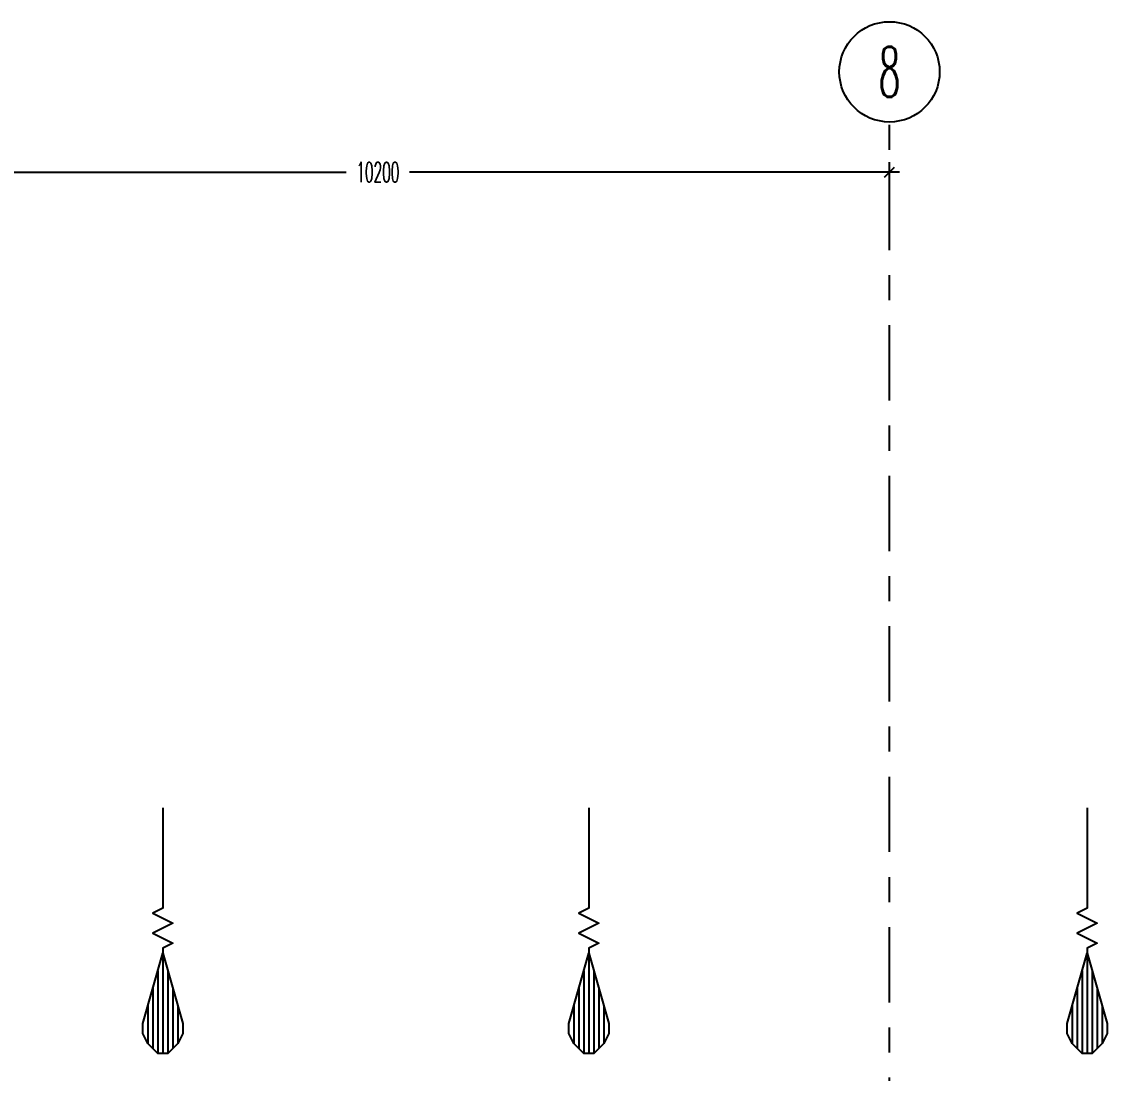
# Model space of a CAD drawing. Extents: x -15993 to 86771, y -21965 to 41866.
# Drawn here: x 62650 to 73471, y 15293 to 25777 of the extents above; entities that cross this region are included whole.
import ezdxf
from ezdxf.enums import TextEntityAlignment as Align

# ---------------------------------------------------------------- set-up
doc = ezdxf.new("R2010")
doc.units = 0
doc.header["$LTSCALE"] = 100
doc.header["$MEASUREMENT"] = 0
doc.header["$PDMODE"] = 3
doc.header["$PDSIZE"] = -5
doc.linetypes.add('X030--AG$0$CENTER', pattern=[15, 7.5, -2.5, 2.5, -2.5])
doc.layers.get('0').update_dxf_attribs({"color": 8, "linetype": 'CONTINUOUS'})
doc.layers.get('DEFPOINTS').update_dxf_attribs({"color": 8, "linetype": 'CONTINUOUS'})
for name, color, linetype in [('030--', 8, 'CONTINUOUS'), ('930--', 8, 'CONTINUOUS'), ('X030--AG$0$000-D', 8, 'CONTINUOUS'), ('X030--AG$0$030--', 8, 'CONTINUOUS')]:
    doc.layers.add(name, color=color, linetype=linetype)
doc.styles.add('ROMANS_5', font='romans.shx', dxfattribs={"width": 0.5})
doc.styles.add('X030--AG$0$ROMANS_5', font='ROMANS.SHX', dxfattribs={"width": 0.5})
doc.dimstyles.new('100', dxfattribs={"dimscale": 100, "dimtxt": 2, "dimasz": 0, "dimexe": 1, "dimexo": 5, "dimgap": 1, "dimtad": 0, "dimrnd": 1, "dimdsep": 46, "dimtxsty": 'ROMANS_5', "dimtsz": 0.5, "dimcen": 1, "dimdle": 1, "dimadec": 0, "dimazin": 0, "dimtfac": 1, "dimtix": 1, "dimtofl": 0, "dimtmove": 2, "dimatfit": 3, "dimfxl": 1, "dimtolj": 1, "dimarcsym": 0})

# ---------------------------------------------------------------- blocks, each defined once
blk = doc.blocks.new('*X61')
at = {"color": 0}
for p, q in [((79, 6), (94, 6)), ((58, 0), (98, 0)), ((65, 2), (98, 2)), ((72, 4), (96, 4)), ((65, -2), (98, -2)), ((72, -4), (96, -4)), ((79, -6), (94, -6))]:
    blk.add_line(p, q, dxfattribs=at)
blk = doc.blocks.new('ZSLP')
at = {"layer": '930--'}
blk.add_lwpolyline([(378, -262), (378, -4262), (-22, -4462), (778, -4862), (-22, -5262), (778, -5662), (378, -5862), (378, -6062)], dxfattribs=at)
blk.add_lwpolyline([(-222, -9662), (-422, -9262), (-422, -8862), (378, -6062), (1178, -8862), (1178, -9262), (978, -9662), (578, -10062), (178, -10062)], close=True, dxfattribs=at)
at = {"layer": '930--', "xscale": 100, "yscale": 100, "zscale": 100, "rotation": 270}
blk.add_blockref('*X61', (378, -262), dxfattribs=at)
blk = doc.blocks.new('*D765')
at = {"layer": 'DEFPOINTS', "color": 0, "transparency": 16777216}
for p in [(71300, 24277), (61100, 23677), (71300, 23677)]:
    blk.add_point(p, dxfattribs=at)
at = {"layer": 'X030--AG$0$000-D', "color": 0, "lineweight": -2, "transparency": 16777216}
for p, q in [((61100, 24177), (61100, 24377)), ((71300, 24177), (71300, 24377)), ((61000, 24277), (65883, 24277)), ((61050, 24227), (61150, 24327)), ((71400, 24277), (66517, 24277)), ((71250, 24227), (71350, 24327))]:
    blk.add_line(p, q, dxfattribs=at)
at = {"layer": 'X030--AG$0$000-D', "color": 0, "transparency": 16777216, "insert": (66200, 24277), "char_height": 200, "attachment_point": 5, "style": 'ROMANS_5'}
blk.add_mtext('\\A1;10200', dxfattribs=at)

msp = doc.modelspace()

# ---------------------------------------------------------------- linework, layer by layer
at = {"layer": '030--', "color": 8}
msp.add_circle((71300, 25276.757), 500, dxfattribs=at)
at = {"layer": 'X030--AG$0$030--', "linetype": 'X030--AG$0$CENTER'}
msp.add_line((71300, -15500), (71300, 24776.757), dxfattribs=at)

# ---------------------------------------------------------------- block references
at = {"layer": '930--', "xscale": 0.25, "yscale": 0.25, "zscale": 0.25}
for p in [(63961.574, 18006.49), (68208.452, 18006.49), (73176.499, 18006.49)]:
    msp.add_blockref('ZSLP', p, dxfattribs=at)

# ---------------------------------------------------------------- texts
at = {"layer": '030--', "color": 8, "linetype": 'Continuous', "style": 'X030--AG$0$ROMANS_5', "width": 0.5}
msp.add_text('8', height=500, dxfattribs=at).set_placement((71300, 25276.757), align=Align.MIDDLE)

# ---------------------------------------------------------------- dimensions: what is measured, and where the dimension line sits
at = {"layer": 'X030--AG$0$000-D'}
dim = msp.add_linear_dim(base=(71300, 24276.757), p1=(61100, 23676.757), p2=(71300, 23676.757), dimstyle='100', dxfattribs=at)
dim.commit()
dim.dimension.update_dxf_attribs({"geometry": '*D765', "text_midpoint": (66200, 24276.757)})

doc.saveas('drawing.dxf')
